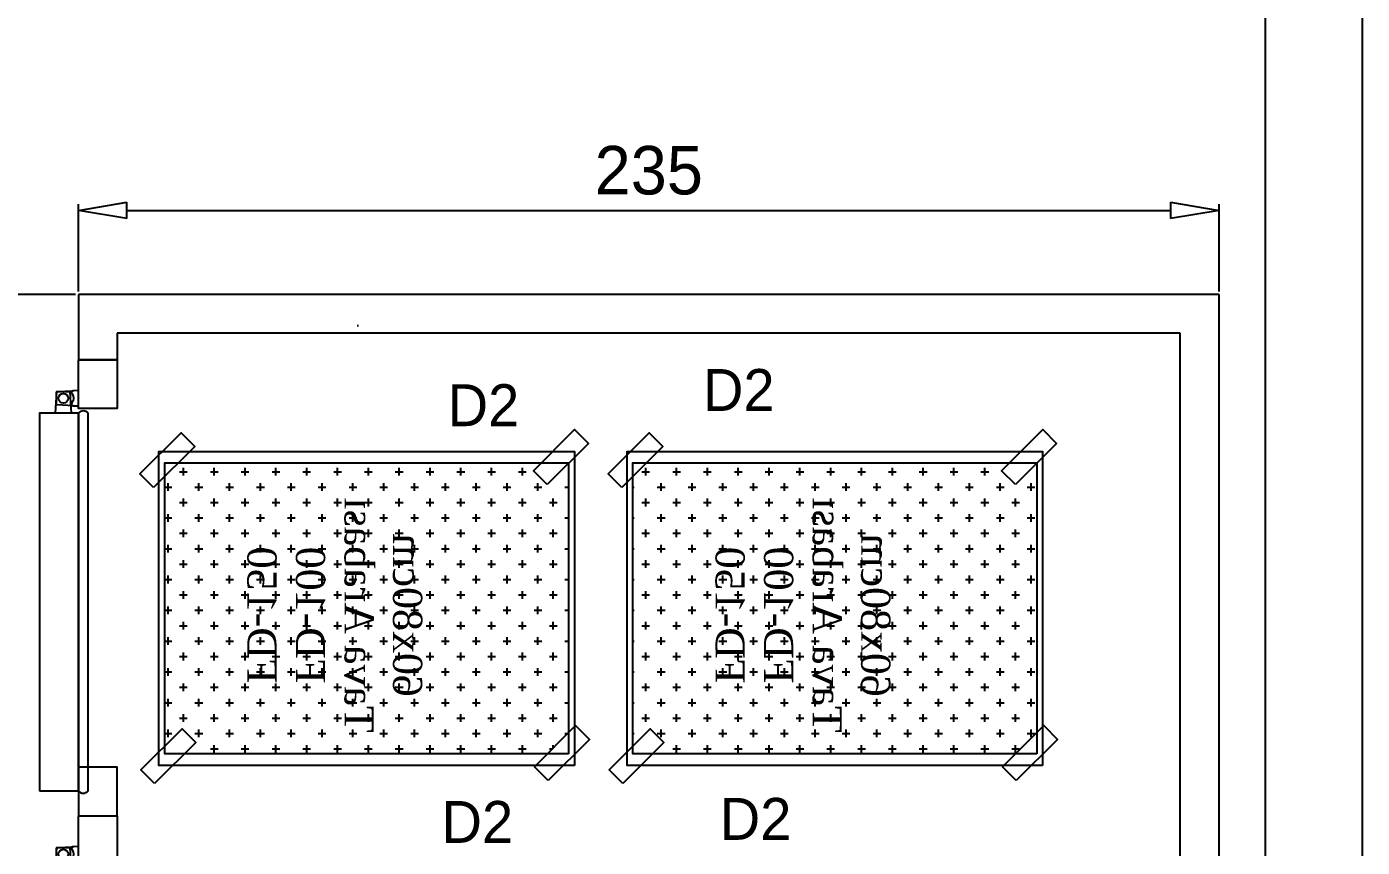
# Model space of a CAD drawing. Header units: millimetres. Extents: x 7703 to 14147, y -5820 to 95.
# Drawn here: x 12593.2 to 12868.4, y -4186.7 to -4017.5 of the extents above; entities that cross this region are included whole.
import ezdxf
from ezdxf.enums import TextEntityAlignment as Align

# ---------------------------------------------------------------- set-up
doc = ezdxf.new("R2010")
doc.units = ezdxf.units.MM
for name, color, linetype in [('034 Soğuk Oda', 1, 'Continuous'), ('__AILELER', 40, 'Continuous'), ('FIRIN_EKIPMAN', 252, 'Continuous'), ('Kıtc-002 Çizgi', 7, 'Continuous'), ('Kıtc-003 Kapı', 3, 'Continuous')]:
    doc.layers.add(name, color=color, linetype=linetype)
doc.layers.add('Layer5', color=33, linetype='Continuous', lineweight=15)
doc.styles.get("Standard").update_dxf_attribs({"font": 'stylu.ttf', "height": 10})
doc.styles.add('TAKSİM', font='GOTHIC.TTF', dxfattribs={"height": 20})
doc.dimstyles.new('ISO-25', dxfattribs={"dimtxt": 2.5, "dimasz": 5, "dimexe": 1.25, "dimexo": 0.625, "dimtad": 1, "dimdec": 0, "dimtxsty": 'Standard', "dimblk": 'ARCHTICK', "dimcen": 2.5, "dimclrd": 256, "dimclre": 256, "dimclrt": 256, "dimadec": 0, "dimazin": 0, "dimtfac": 1, "dimtdec": 0, "dimtmove": 0, "dimatfit": 3, "dimldrblk": 'ARCHTICK', "dimfxl": 1, "dimlwd": -1, "dimlwe": -1, "dimarcsym": 0})

# ---------------------------------------------------------------- blocks, each defined once
blk = doc.blocks.new('A$C542C1953')
at = {"layer": '034 Soğuk Oda'}
for points in [[(0, 160), (100, 160), (100, 80), (0, 80)], [(940, 160), (840, 160), (840, 80), (940, 80)]]:
    blk.add_lwpolyline(points, close=True, dxfattribs=at)
at = {"layer": 'Kıtc-003 Kapı', "linetype": 'ByBlock'}
for points in [[(888.6, 80, 0.491935), (888.6, 100), (110, 100, 0.499706), (110, 80)], [(88.6, 66.5, 0.617768), (94.4, 69), (95, 80), (63, 80), (63.6, 69, 0.617768), (69.4, 66.5, -0.364026)], [(65.4, 35.9), (63.6, 69, 0.617768), (69.4, 66.5, -0.364026), (88.6, 66.5, 0.617768), (94.4, 69), (92.6, 35.9, -0.39805), (91.6, 35), (66.4, 35, -0.39805)], [(65, 61.6, -0.39805), (65.9, 62.6), (110, 65), (110, 33), (65.9, 35.4, -0.39805), (65, 36.4)]]:
    blk.add_lwpolyline(points, format="xyb", close=True, dxfattribs=at)
blk.add_lwpolyline([(888.6, 0), (888.6, 80), (110, 80), (110, 0), (888.6, 0)], dxfattribs=at)
blk.add_circle((79, 49), 10, dxfattribs=at)
blk.add_circle((79, 49), 10, dxfattribs=at)
blk = doc.blocks.new('FD 100-150 ARABASI')
at = {"layer": 'FIRIN_EKIPMAN'}
h = blk.add_hatch(dxfattribs=at)
h.set_pattern_fill('CROSS', color=256, scale=5, style=0)
h.set_pattern_definition([(0, (714.11, -14.413), (31.75, 31.75), [15.875, -47.625]), (90, (722.046, -22.35), (-31.75, 31.75), [15.875, -47.625])])
h.paths.add_polyline_path([(14870.7, 7516.9), (14826.7, 7472.9), (14826.7, 6724.9), (14850.6, 6748.8), (14878.9, 6720.5), (14843.2, 6684.9), (15399, 6684.9), (15426.7, 6712.6), (15426.7, 7460.6), (15410.6, 7444.5), (15382.3, 7472.8), (15426.5, 7516.9)])
h.paths.add_polyline_path([(14863, 7230.2), (15362.9, 7230.2), (15362.9, 6837.6), (14863, 6837.6)], flags=24)
at = {"layer": '__AILELER'}
for points in [[(14802.7, 7528.9), (14802.7, 6672.9), (15450.7, 6672.9), (15450.7, 7528.9)], [(14826.7, 7516.9), (14826.7, 6684.9), (15426.7, 6684.9), (15426.7, 7516.9)]]:
    blk.add_lwpolyline(points, close=True, dxfattribs=at)
at = {"layer": 'FIRIN_EKIPMAN'}
for points in [[(14772, 7474.7), (14800.3, 7446.5), (14885.1, 7531.3), (14856.8, 7559.6)], [(15382.3, 7472.8), (15410.6, 7444.5), (15495.5, 7529.3), (15467.2, 7557.6)], [(14765.7, 6663.9), (14794, 6635.7), (14878.9, 6720.5), (14850.6, 6748.8)], [(15376.1, 6662), (15404.4, 6633.7), (15489.2, 6718.5), (15460.9, 6746.8)]]:
    blk.add_lwpolyline(points, close=True, dxfattribs=at)
at = {"layer": 'Layer5', "insert": (15113, 7215.2), "char_height": 60, "width": 2922.062, "attachment_point": 2}
blk.add_mtext('{\\fTimes New Roman|b0|i0|c162|p18;60x80cm \\PTava Arabası\\PFD-100\\PFD-150}', dxfattribs=at)
blk = doc.blocks.new('_ClosedBlank')
at = {"color": 0, "linetype": 'ByBlock', "lineweight": -2}
for p, q in [((-1, 0.167), (0, 0)), ((-1, 0.167), (-1, -0.167)), ((0, 0), (-1, -0.167))]:
    blk.add_line(p, q, dxfattribs=at)
blk = doc.blocks.new('*D43')
at = {"layer": 'Defpoints', "color": 0, "transparency": 16777216}
for p in [(12838.9, -4055.38), (12603.9, -4072.72), (12838.9, -4072.72)]:
    blk.add_point(p, dxfattribs=at)
at = {"layer": 'Kıtc-002 Çizgi', "transparency": 16777216}
for p, q in [((12603.9, -4072.1), (12603.9, -4054.13)), ((12613.9, -4055.38), (12828.9, -4055.38)), ((12838.9, -4072.1), (12838.9, -4054.13))]:
    blk.add_line(p, q, dxfattribs=at)
at = {"layer": 'Kıtc-002 Çizgi', "transparency": 16777216, "xscale": 10, "yscale": 10, "zscale": 10, "rotation": 180}
blk.add_blockref('_ClosedBlank', (12603.9, -4055.38), dxfattribs=at)
at = {"layer": 'Kıtc-002 Çizgi', "transparency": 16777216, "xscale": 10, "yscale": 10, "zscale": 10}
blk.add_blockref('_ClosedBlank', (12838.9, -4055.38), dxfattribs=at)
at = {"layer": 'Kıtc-002 Çizgi', "transparency": 16777216, "insert": (12721.4, -4047.17), "char_height": 10, "attachment_point": 5}
blk.add_mtext('235', dxfattribs=at)
blk = doc.blocks.new('*D44')
at = {"layer": 'Defpoints', "color": 0, "transparency": 16777216}
for p in [(12603.9, -4072.72), (12550.03, -4381.72), (12603.9, -4381.72)]:
    blk.add_point(p, dxfattribs=at)
at = {"layer": 'Kıtc-002 Çizgi', "transparency": 16777216}
for p, q in [((12603.27, -4072.72), (12548.78, -4072.72)), ((12550.03, -4082.72), (12550.03, -4371.72)), ((12603.27, -4381.72), (12548.78, -4381.72))]:
    blk.add_line(p, q, dxfattribs=at)
at = {"layer": 'Kıtc-002 Çizgi', "transparency": 16777216, "xscale": 10, "yscale": 10, "zscale": 10}
for p, rotation in [((12550.03, -4072.72), 90), ((12550.03, -4381.72), 270)]:
    blk.add_blockref('_ClosedBlank', p, dxfattribs=dict(at, rotation=rotation))
at = {"layer": 'Kıtc-002 Çizgi', "transparency": 16777216, "insert": (12541.81, -4227.22), "char_height": 10, "attachment_point": 5, "rotation": 90}
blk.add_mtext('309', dxfattribs=at)

msp = doc.modelspace()

# ---------------------------------------------------------------- hatches: boundary and pattern name
h = msp.add_hatch()
h.set_pattern_fill('AR-CONC', color=31, style=0)
h.set_pattern_definition([(50, (-121924.3, -103037.8), (182.18467, -15.93909), [19.05, -209.55]), (355, (-121924.3, -103037.8), (-35.24283, 191.05664), [15.24, -167.64]), (100.451, (-121909.12, -103039.13), (146.9425, 175.11669), [16.19, -178.09]), (46.1842, (-121924.3, -102987), (271.07904, -42.04233), [28.575, -314.325]), (96.6356, (-121901.7, -102990.5), (237.40423, 247.42556), [24.285, -267.135]), (351.184, (-121924.3, -102987), (237.4046, 247.4251), [22.86, -251.46]), (21, (-121898.9, -102999.7), (151.61488, -102.26552), [19.05, -209.55]), (326, (-121898.9, -102999.7), (61.80203, 184.18797), [15.24, -167.64]), (71.4514, (-121886.26, -103008.23), (213.4165, 81.92286), [16.19, -178.09]), (37.5, (-121924.3, -103037.804), (3.088603, 84.55504), [0, -165.608, 0, -170.18, 0, -168.275]), (7.5, (-121924.3, -103037.8), (66.819663, 100.180575), [0, -97.028, 0, -161.798, 0, -64.135]), (327.5, (-121980.94, -103037.804), (135.590595, -5.728744), [0, -63.5, 0, -198.12, 0, -262.89]), (317.5, (-122006.34, -103037.8), (148.12918, 25.42649), [0, -82.55, 0, -131.572, 0, -186.69])])
h.paths.add_polyline_path([(12611.9, -4373.72), (12830.9, -4373.72), (12830.9, -4080.72), (12611.9, -4080.72), (12611.9, -4086.22), (12603.9, -4086.22), (12603.9, -4072.72), (12838.9, -4072.72), (12838.9, -4381.72), (12603.9, -4381.72), (12603.9, -4368.22), (12611.9, -4368.22)])

# ---------------------------------------------------------------- linework, layer by layer
at = {"color": 31}
for p, q in [((12838.9, -4072.72), (12603.9, -4072.72)), ((12603.9, -4072.72), (12603.9, -4086.22)), ((12838.9, -4381.72), (12838.9, -4072.72)), ((12830.9, -4080.72), (12611.9, -4080.72)), ((12611.9, -4080.72), (12611.9, -4086.22)), ((12830.9, -4373.72), (12830.9, -4080.72)), ((12611.9, -4086.22), (12603.9, -4086.22))]:
    msp.add_line(p, q, dxfattribs=at)
at = {"layer": 'Kıtc-002 Çizgi'}
for p, q in [((12848.4, -3797.72), (12848.4, -4381.72)), ((12868.4, -3797.72), (12868.4, -4381.72))]:
    msp.add_line(p, q, dxfattribs=at)

# ---------------------------------------------------------------- block references
at = {"yscale": 0.09999999999854481, "zscale": 0.09999999999854481, "rotation": 270}
for name, p, xscale in [('A$C542C1953', (12595.9, -4086.22), 0.09999999999854481), ('FD 100-150 ARABASI', (11953.2, -5650.14), -0.09999999999854481), ('FD 100-150 ARABASI', (12049.64, -5650.14), -0.09999999999854481), ('A$C542C1953', (12595.9, -4180.22), 0.09999999999854481)]:
    msp.add_blockref(name, p, dxfattribs=dict(at, xscale=xscale))

# ---------------------------------------------------------------- texts
at = {"style": 'TAKSİM'}
for p in [(12739.94, -4096.74), (12687.34, -4099.88), (12743.4, -4185.17), (12686.08, -4185.8)]:
    msp.add_text('D2', height=8.64, dxfattribs=at).set_placement(p, align=Align.CENTER)

# ---------------------------------------------------------------- dimensions: what is measured, and where the dimension line sits
at = {"layer": 'Kıtc-002 Çizgi'}
dim = msp.add_linear_dim(base=(12838.9, -4055.38), p1=(12603.9, -4072.72), p2=(12838.9, -4072.72), dimstyle='ISO-25', override={"dimtxt": 10, "dimasz": 10, "dimgap": 3, "dimblk": 'ClosedBlank', "dimcen": 5, "dimldrblk": 'ClosedBlank', "dimfxl": 0, "dimtfillclr": 256}, dxfattribs=at)
dim.commit()
dim.dimension.update_dxf_attribs({"geometry": '*D43', "text_midpoint": (12721.4, -4047.17)})
dim = msp.add_linear_dim(base=(12550.03, -4381.72), p1=(12603.9, -4072.72), p2=(12603.9, -4381.72), angle=90, dimstyle='ISO-25', override={"dimtxt": 10, "dimasz": 10, "dimgap": 3, "dimblk": 'ClosedBlank', "dimcen": 5, "dimldrblk": 'ClosedBlank', "dimfxl": 0, "dimtfillclr": 256}, dxfattribs=at)
dim.commit()
dim.dimension.update_dxf_attribs({"geometry": '*D44', "text_midpoint": (12541.81, -4227.22)})

doc.saveas('drawing.dxf')
